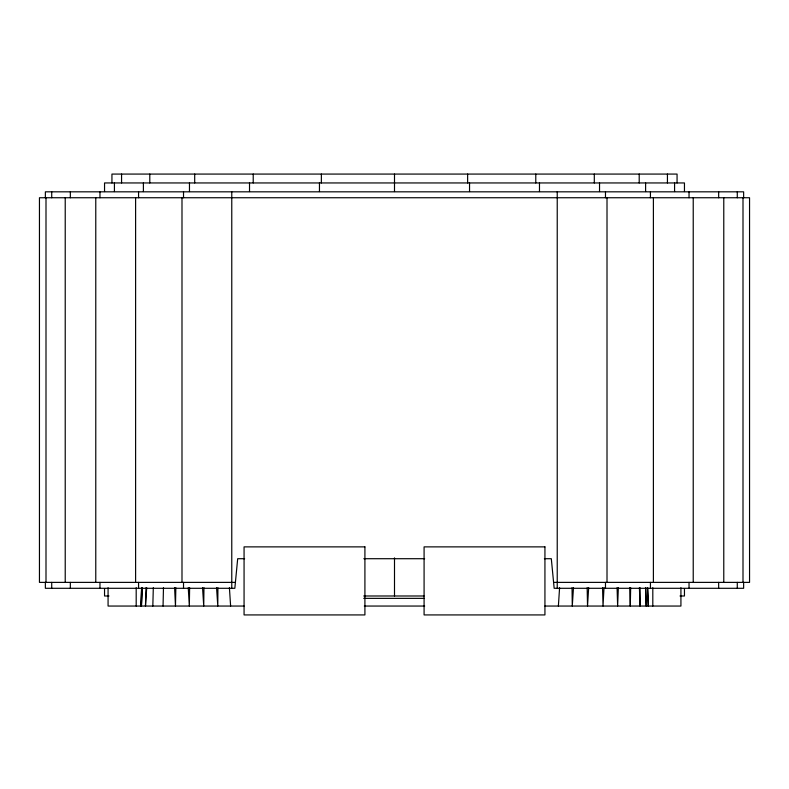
<?xml version="1.0" encoding="UTF-8"?>
<svg xmlns="http://www.w3.org/2000/svg" width="789" height="789" viewBox="0 0 789 789"><rect width="100%" height="100%" fill="white"/><g stroke="black" fill="none" stroke-linecap="round" stroke-linejoin="round"><path stroke-width="1.18" d="M640.037 587.687L640.037 606.051L639.415 587.687M217.912 587.687L217.794 606.051L216.561 587.687M203.957 587.687L203.74 606.051L202.546 587.687M189.626 587.687L189.33 606.051L188.255 587.687M175.839 587.687L175.474 606.051L174.606 587.687M630.667 587.687L630.273 606.051L629.681 587.687M163.047 606.051L163.471 587.687M152.829 606.051L153.313 587.687M146.004 587.687L145.472 606.051L146.705 587.687M142.03 587.687L141.428 606.051L142.385 587.687M618.349 587.687L617.629 606.051L617.087 587.687M603.999 587.687L603.023 606.051L602.559 587.687M588.663 587.687L587.529 606.051L587.164 587.687M558.385 606.051L559.588 587.687M573.485 587.687L572.272 606.051L572.045 587.687M244.61 558.711L237.686 558.711L234.836 588.298L45.367 588.298L45.367 582.381M363.828 558.711L424.63 558.711M544.39 558.711L551.314 558.711L554.164 588.298L743.632 588.298L743.632 582.381M235.408 582.381L39.45 582.381L39.45 197.743L749.55 197.743L749.55 582.381L553.592 582.381M109 595.991L104.542 595.991L104.542 588.614M363.739 595.991L424.028 595.991M680 595.991L684.457 595.991L684.457 588.614M363.729 598.358L424.087 598.358M244.067 606.051L108.073 606.051L108.073 587.736M364.321 606.051L424.679 606.051M544.933 606.051L680.927 606.051L680.927 587.736M229.412 587.687L230.615 606.051M645.55 587.687L646.191 606.051L645.767 587.687M743.632 197.743L743.632 191.826L45.367 191.826L45.367 197.743M743.001 197.743L743.001 582.381M737.281 191.826L737.281 197.743M737.281 582.381L737.281 588.298M723.779 197.743L723.779 582.381M718.661 191.826L718.661 197.743M718.661 582.381L718.661 588.298M693.225 197.743L693.225 582.381M689.034 191.826L689.034 197.743M689.034 582.381L689.034 588.298M684.457 191.559L684.457 182.949L104.542 182.949L104.542 191.559M677.061 182.949L677.061 174.073L111.939 174.073L111.939 182.949M674.575 182.949L674.575 191.559M667.435 174.073L667.435 182.949M653.391 197.743L653.391 582.381M652.809 587.736L652.809 606.051M650.432 191.826L650.432 197.743M650.432 582.381L650.432 588.298M645.609 182.949L645.609 191.559M639.208 174.073L639.208 182.949M607.007 197.743L607.007 582.381M605.479 191.826L605.479 197.743M605.479 582.381L605.479 588.298M599.532 182.949L599.532 191.559M594.304 174.073L594.304 182.949M557.231 191.826L557.231 588.298M539.479 182.949L539.479 191.559M535.78 174.073L535.78 182.949M469.544 182.949L469.544 191.559M467.63 174.073L467.63 182.949M394.5 174.073L394.5 191.559M394.5 557.882L394.5 595.991M321.37 174.073L321.37 182.949M319.456 182.949L319.456 191.559M253.22 174.073L253.22 182.949M249.521 182.949L249.521 191.559M231.769 191.826L231.769 588.298M194.696 174.073L194.696 182.949M189.468 182.949L189.468 191.559M183.521 191.826L183.521 197.743M183.521 582.381L183.521 588.298M181.993 197.743L181.993 582.381M149.792 174.073L149.792 182.949M143.391 182.949L143.391 191.559M138.568 191.826L138.568 197.743M138.568 582.381L138.568 588.298M136.191 587.736L136.191 606.051M135.609 197.743L135.609 582.381M121.565 174.073L121.565 182.949M114.425 182.949L114.425 191.559M99.966 191.826L99.966 197.743M99.966 582.381L99.966 588.298M95.775 197.743L95.775 582.381M70.339 191.826L70.339 197.743M70.339 582.381L70.339 588.298M65.221 197.743L65.221 582.381M51.719 191.826L51.719 197.743M51.719 582.381L51.719 588.298M45.999 197.743L45.999 582.381M141.616 587.687L140.955 606.051L141.635 587.687M364.912 546.876L244.067 546.876L244.067 614.927L364.912 614.927L364.912 546.876M544.933 546.876L424.087 546.876L424.087 614.927L544.933 614.927L544.933 546.876M648.292 606.051L647.601 587.687L648.292 606.051"/></g></svg>
